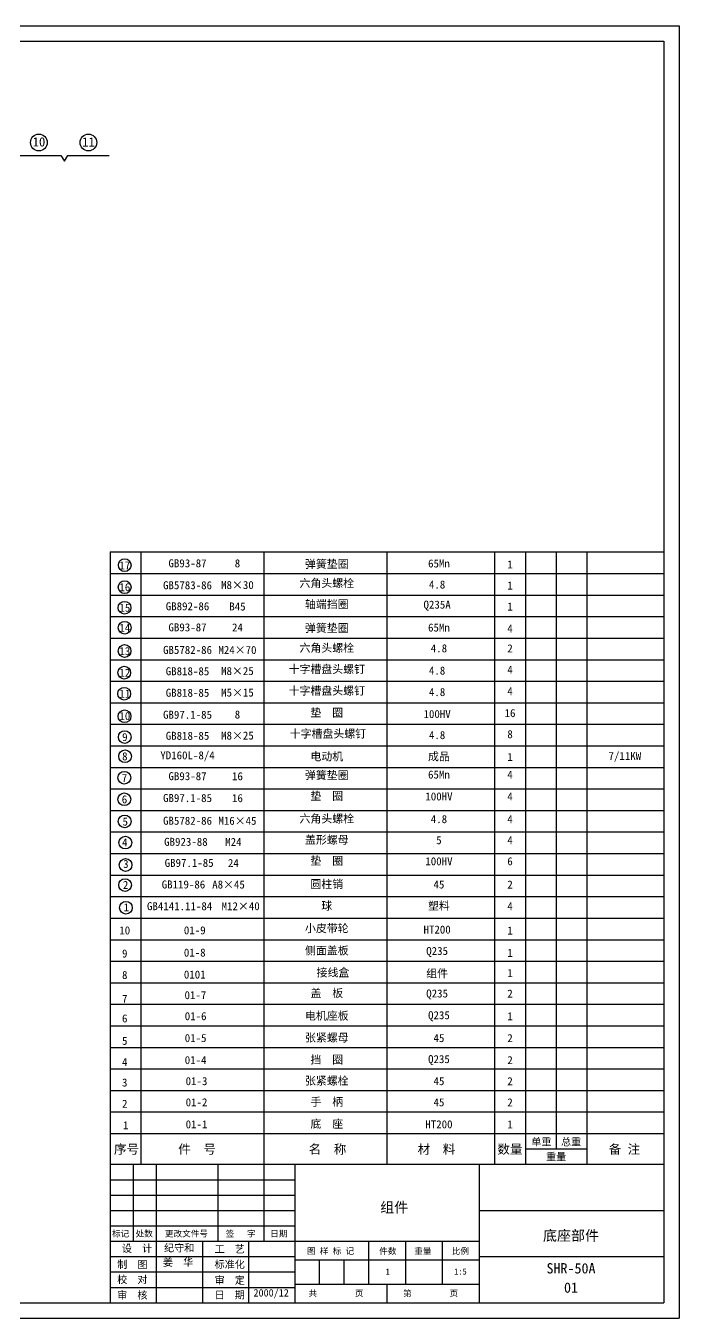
# Model space of a CAD drawing. Extents: x -1681 to 1289, y -1737 to 363.
# Drawn here: x 227 to 1289, y -1737 to 363 of the extents above; entities that cross this region are included whole.
import ezdxf

# ---------------------------------------------------------------- set-up
doc = ezdxf.new("R2010")
doc.units = 0
doc.header["$MEASUREMENT"] = 0
doc.layers.get('0').update_dxf_attribs({"linetype": 'CONTINUOUS'})
doc.styles.get("Standard").update_dxf_attribs({"font": 'txt.shx', "height": 8.8})

msp = doc.modelspace()

# ---------------------------------------------------------------- linework, layer by layer
at = {"color": 2}
for p, q in [((-1680.68508, 363.02885), (1289.31492, 363.02885)), ((1289.31492, 363.02885), (1289.31492, -1736.97115)), ((-1680.68508, -1736.97115), (1289.31492, -1736.97115))]:
    msp.add_line(p, q, dxfattribs=at)
at = {"color": 3}
for p, q in [((-1555.68508, 338.02885), (1264.31492, 338.02885)), ((1264.31492, 338.02885), (1264.31492, -1711.97115)), ((364.31492, -491.97115), (364.31492, -1711.97115)), ((364.31492, -491.97115), (1264.31492, -491.97115)), ((414.31492, -491.97115), (414.31492, -1486.97115)), ((614.31492, -491.97115), (614.31492, -1486.97115)), ((814.31492, -491.97115), (814.31492, -1486.97115)), ((989.31492, -491.97115), (989.31492, -1486.97115)), ((1039.31492, -491.97115), (1039.31492, -1486.97115)), ((1089.31492, -491.97115), (1089.31492, -1461.97115)), ((1139.31492, -491.97115), (1139.31492, -1486.97115)), ((364.31492, -526.97115), (1264.31492, -526.97115)), ((364.31492, -561.97115), (1264.31492, -561.97115)), ((364.31492, -596.97115), (1264.31492, -596.97115)), ((364.31492, -631.97115), (1264.31492, -631.97115)), ((364.31492, -666.97115), (1264.31492, -666.97115)), ((364.31492, -701.97115), (1264.31492, -701.97115)), ((364.31492, -736.97115), (1264.31492, -736.97115)), ((364.31492, -771.97115), (1264.31492, -771.97115)), ((364.31492, -806.97115), (1264.31492, -806.97115)), ((364.31492, -841.97115), (1264.31492, -841.97115)), ((364.31492, -876.97115), (1264.31492, -876.97115)), ((364.31492, -911.97115), (1264.31492, -911.97115)), ((364.31492, -946.97115), (1264.31492, -946.97115)), ((364.31492, -981.97115), (1264.31492, -981.97115)), ((364.31492, -1016.97115), (1264.31492, -1016.97115)), ((364.31492, -1051.97115), (1264.31492, -1051.97115)), ((364.31492, -1086.97115), (1264.31492, -1086.97115)), ((364.31492, -1121.97115), (1264.31492, -1121.97115)), ((364.31492, -1156.97115), (1264.31492, -1156.97115)), ((364.31492, -1191.97115), (1264.31492, -1191.97115)), ((364.31492, -1226.97115), (1264.31492, -1226.97115)), ((364.31492, -1261.97115), (1264.31492, -1261.97115)), ((364.31492, -1296.97115), (1264.31492, -1296.97115)), ((364.31492, -1331.97115), (1264.31492, -1331.97115)), ((364.31492, -1366.97115), (1264.31492, -1366.97115)), ((364.31492, -1401.97115), (1264.31492, -1401.97115)), ((364.31492, -1436.97115), (1264.31492, -1436.97115)), ((1039.31492, -1461.97115), (1139.31492, -1461.97115)), ((364.31492, -1486.97115), (1264.31492, -1486.97115)), ((401.81492, -1486.97115), (401.81492, -1611.97115)), ((439.31492, -1486.97115), (439.31492, -1611.97115)), ((539.31492, -1486.97115), (539.31492, -1611.97115)), ((614.31492, -1486.97115), (614.31492, -1611.97115)), ((664.31492, -1486.97115), (664.31492, -1711.97115)), ((964.31492, -1486.97115), (964.31492, -1711.97115)), ((364.31492, -1511.97115), (664.31492, -1511.97115)), ((364.31492, -1536.97115), (664.31492, -1536.97115)), ((364.31492, -1561.97115), (664.31492, -1561.97115)), ((964.31492, -1561.97115), (1264.31492, -1561.97115)), ((364.31492, -1586.97115), (664.31492, -1586.97115)), ((364.31492, -1611.97115), (664.31492, -1611.97115)), ((439.31492, -1611.97115), (439.31492, -1711.97115)), ((514.31492, -1611.97115), (514.31492, -1711.97115)), ((589.31492, -1611.97115), (589.31492, -1711.97115)), ((664.31492, -1611.97115), (964.31492, -1611.97115)), ((784.31492, -1611.97115), (784.31492, -1681.97115)), ((844.31492, -1611.97115), (844.31492, -1681.97115)), ((904.31492, -1611.97115), (904.31492, -1681.97115)), ((364.31492, -1636.97115), (664.31492, -1636.97115)), ((964.31492, -1636.97115), (1264.31492, -1636.97115)), ((664.31492, -1641.97115), (964.31492, -1641.97115)), ((704.31492, -1641.97115), (704.31492, -1681.97115)), ((744.31492, -1641.97115), (744.31492, -1681.97115)), ((364.31492, -1661.97115), (664.31492, -1661.97115)), ((364.31492, -1686.97115), (664.31492, -1686.97115)), ((664.31492, -1681.97115), (964.31492, -1681.97115)), ((814.31492, -1681.97115), (814.31492, -1711.97115)), ((-1555.68508, -1711.97115), (1264.31492, -1711.97115))]:
    msp.add_line(p, q, dxfattribs=at)
for p, q in [((217.13049, 152.15902), (284.13518, 152.15902)), ((284.13518, 152.15902), (290.03218, 143.31868)), ((290.03218, 143.31868), (295.66112, 152.15902)), ((295.66112, 152.15902), (362.66582, 152.15902))]:
    msp.add_line(p, q)
for centre, radius in [((248.46685, 173.47288), 13.57774), ((328.97932, 173.47288), 13.57774), ((388.02562, -513.33289), 10.34717), ((387.91331, -549.11746), 10.34717), ((387.68273, -582.55341), 10.34717), ((387.96947, -615.03598), 10.34717), ((387.73889, -652.8826), 10.34717), ((387.33985, -688.09405), 10.34717), ((387.16543, -722.35137), 10.34717), ((387.68274, -758.82131), 10.34717), ((388.02562, -792.73829), 10.34717), ((388.59908, -823.94734), 10.34717), ((387.396, -858.8161), 10.34717), ((387.396, -893.68486), 10.34717), ((387.96172, -929.75599), 10.34717), ((389.06022, -964.10775), 10.34717), ((389.44972, -1000.56356), 10.34717), ((388.59908, -1033.1896), 10.34717), ((389.94544, -1070.06488), 10.34717)]:
    msp.add_circle(centre, radius)

# ---------------------------------------------------------------- texts
at = {"color": 2, "linetype": 'ByBlock', "attachment_point": 5}
for s, insert, char_height in [('\\f仿宋_GB2312|b0|i0|c134|p49;10', (248.70764, 174.37371), 15), ('\\f仿宋_GB2312|b0|i0|c134|p49;11', (329.22012, 174.37371), 15), ('\\f仿宋_GB2312|b0|i0|c134|p49;GB93-87', (490.1261, -510.40639), 13), ('\\f仿宋_GB2312|b0|i0|c134|p49;弹簧垫圈', (716.53054, -512.23465), 13), ('\\f仿宋_GB2312|b0|i0|c134|p49;17', (388.24275, -513.70804), 13), ('\\f仿宋_GB2312|b0|i0|c134|p49;8', (571.27845, -510.48593), 13), ('\\f仿宋_GB2312|b0|i0|c134|p49;65Mn', (898.83158, -510.74725), 13), ('\\f仿宋_GB2312|b0|i0|c134|p49;1', (1014.39741, -512.23465), 13), ('\\f仿宋_GB2312|b0|i0|c134|p49;16', (388.24275, -549.22808), 13), ('\\f仿宋_GB2312|b0|i0|c134|p49;GB5783-86', (490.1261, -546.07295), 13), ('\\f仿宋_GB2312|b0|i0|c134|p49;M8×30', (571.27845, -545.73414), 13), ('\\f仿宋_GB2312|b0|i0|c134|p49;六角头螺栓', (716.53054, -543.43901), 13), ('{\\f仿宋_GB2312|b0|i0|c134|p49;4.8}', (895.85505, -544.92641), 13), ('\\f仿宋_GB2312|b0|i0|c134|p49;1', (1014.39741, -546.41381), 13), ('\\f仿宋_GB2312|b0|i0|c134|p49;15', (388.24275, -582.63051), 13), ('\\f仿宋_GB2312|b0|i0|c134|p49;GB892-86', (490.1261, -580.28308), 13), ('\\f仿宋_GB2312|b0|i0|c134|p49;B45', (571.27845, -580.62704), 13), ('\\f仿宋_GB2312|b0|i0|c134|p49;轴端挡圈', (716.53054, -577.64914), 13), ('\\f仿宋_GB2312|b0|i0|c134|p49;Q235A', (895.85505, -579.13654), 13), ('\\f仿宋_GB2312|b0|i0|c134|p49;1', (1014.39741, -580.62394), 13), ('\\f仿宋_GB2312|b0|i0|c134|p49;GB93-87', (490.1261, -614.48681), 13), ('\\f仿宋_GB2312|b0|i0|c134|p49;24', (571.27845, -614.56634), 13), ('\\f仿宋_GB2312|b0|i0|c134|p49;弹簧垫圈', (716.53054, -616.31507), 13), ('\\f仿宋_GB2312|b0|i0|c134|p49;65Mn', (898.83158, -614.82767), 13), ('\\f仿宋_GB2312|b0|i0|c134|p49;14', (388.24275, -615.18783), 13), ('\\f仿宋_GB2312|b0|i0|c134|p49;4', (1014.39741, -616.31507), 13), ('\\f仿宋_GB2312|b0|i0|c134|p49;13', (388.24275, -653.14513), 13), ('\\f仿宋_GB2312|b0|i0|c134|p49;GB5782-86', (490.1261, -651.22242), 13), ('\\f仿宋_GB2312|b0|i0|c134|p49;M24×70', (571.27845, -651.30196), 13), ('\\f仿宋_GB2312|b0|i0|c134|p49;六角头螺栓', (716.53054, -648.58849), 13), ('{\\f仿宋_GB2312|b0|i0|c134|p49;4.8}', (898.83158, -648.58849), 13), ('\\f仿宋_GB2312|b0|i0|c134|p49;2', (1014.39741, -648.58849), 13), ('\\f仿宋_GB2312|b0|i0|c134|p49;12', (388.24275, -688.06585), 13), ('\\f仿宋_GB2312|b0|i0|c134|p49;GB818-85', (490.1261, -685.85089), 13), ('\\f仿宋_GB2312|b0|i0|c134|p49;M8×25', (571.27845, -685.5121), 13), ('\\f仿宋_GB2312|b0|i0|c134|p49;十字槽盘头螺钉', (716.53054, -683.21696), 13), ('{\\f仿宋_GB2312|b0|i0|c134|p49;4.8}', (895.85505, -684.70435), 13), ('\\f仿宋_GB2312|b0|i0|c134|p49;4', (1014.39741, -683.21696), 13), ('\\f仿宋_GB2312|b0|i0|c134|p49;M5×15', (571.27845, -720.48178), 13), ('\\f仿宋_GB2312|b0|i0|c134|p49;十字槽盘头螺钉', (716.53054, -718.18664), 13), ('{\\f仿宋_GB2312|b0|i0|c134|p49;4.8}', (895.85505, -719.67404), 13), ('\\f仿宋_GB2312|b0|i0|c134|p49;4', (1014.39741, -718.18664), 13), ('\\f仿宋_GB2312|b0|i0|c134|p49;11', (388.24275, -722.19248), 13), ('\\f仿宋_GB2312|b0|i0|c134|p49;GB818-85', (490.1261, -720.82057), 13), ('\\f仿宋_GB2312|b0|i0|c134|p49;10', (388.24275, -758.63149), 13), ('\\f仿宋_GB2312|b0|i0|c134|p49;GB97.1-85', (490.1261, -756.5181), 13), ('\\f仿宋_GB2312|b0|i0|c134|p49;8', (571.27845, -756.17932), 13), ('\\f仿宋_GB2312|b0|i0|c134|p49;垫  圈', (716.53054, -753.88417), 13), ('{\\f仿宋_GB2312|b0|i0|c134|p49;100HV}', (895.85505, -755.37157), 13), ('\\f仿宋_GB2312|b0|i0|c134|p49;16', (1014.39741, -753.88417), 13), ('\\f仿宋_GB2312|b0|i0|c134|p49;9', (388.24275, -792.78307), 13), ('\\f仿宋_GB2312|b0|i0|c134|p49;GB818-85', (490.1261, -790.72825), 13), ('\\f仿宋_GB2312|b0|i0|c134|p49;M8×25', (571.27845, -790.38946), 13), ('\\f仿宋_GB2312|b0|i0|c134|p49;十字槽盘头螺钉', (718.3767, -788.09431), 13), ('{\\f仿宋_GB2312|b0|i0|c134|p49;4.8}', (895.85505, -789.58171), 13), ('\\f仿宋_GB2312|b0|i0|c134|p49;8', (1014.39741, -788.09431), 13), ('\\f仿宋_GB2312|b0|i0|c134|p49;8', (388.24275, -824.09603), 13), ('\\f仿宋_GB2312|b0|i0|c134|p49;YD160L-8/4', (490.1261, -823.95255), 13), ('\\f仿宋_GB2312|b0|i0|c134|p49;电动机', (716.53054, -825.00884), 13), ('\\f仿宋_GB2312|b0|i0|c134|p49;成品', (898.83158, -825.00884), 13), ('\\f仿宋_GB2312|b0|i0|c134|p49;1', (1014.39741, -825.00884), 13), ('\\f仿宋_GB2312|b0|i0|c134|p49;7/11KW', (1201.00718, -825.00884), 13), ('\\f仿宋_GB2312|b0|i0|c134|p49;7', (387.66929, -859.30331), 13), ('\\f仿宋_GB2312|b0|i0|c134|p49;GB93-87', (490.1261, -856.34857), 13), ('\\f仿宋_GB2312|b0|i0|c134|p49;16', (571.27845, -856.4281), 13), ('\\f仿宋_GB2312|b0|i0|c134|p49;弹簧垫圈', (716.53054, -855.50988), 13), ('\\f仿宋_GB2312|b0|i0|c134|p49;65Mn', (898.83158, -853.71464), 13), ('\\f仿宋_GB2312|b0|i0|c134|p49;4', (1014.39741, -853.71464), 13), ('\\f仿宋_GB2312|b0|i0|c134|p49;垫  圈', (716.53054, -889.27273), 13), ('\\f仿宋_GB2312|b0|i0|c134|p49;6', (387.66929, -893.93747), 13), ('\\f仿宋_GB2312|b0|i0|c134|p49;GB97.1-85', (490.1261, -891.90666), 13), ('\\f仿宋_GB2312|b0|i0|c134|p49;16', (571.27845, -891.9862), 13), ('{\\f仿宋_GB2312|b0|i0|c134|p49;100HV}', (898.83158, -889.27273), 13), ('\\f仿宋_GB2312|b0|i0|c134|p49;4', (1014.39741, -889.27273), 13), ('\\f仿宋_GB2312|b0|i0|c134|p49;5', (388.88011, -930.13217), 13), ('\\f仿宋_GB2312|b0|i0|c134|p49;GB5782-86', (490.1261, -928.78172), 13), ('\\f仿宋_GB2312|b0|i0|c134|p49;M16×45', (571.27845, -928.86126), 13), ('\\f仿宋_GB2312|b0|i0|c134|p49;六角头螺栓', (716.53054, -926.14779), 13), ('{\\f仿宋_GB2312|b0|i0|c134|p49;4.8}', (898.83158, -926.14779), 13), ('\\f仿宋_GB2312|b0|i0|c134|p49;4', (1014.39741, -926.14779), 13), ('\\f仿宋_GB2312|b0|i0|c134|p49;4', (388.24275, -963.7789), 13), ('\\f仿宋_GB2312|b0|i0|c134|p49;GB923-88', (487.49064, -963.02285), 13), ('\\f仿宋_GB2312|b0|i0|c134|p49;M24', (564.68979, -963.10238), 13), ('\\f仿宋_GB2312|b0|i0|c134|p49;盖形螺母', (716.53054, -960.38891), 13), ('{\\f仿宋_GB2312|b0|i0|c134|p49;5}', (898.83158, -960.38891), 13), ('\\f仿宋_GB2312|b0|i0|c134|p49;4', (1014.39741, -960.38891), 13), ('\\f仿宋_GB2312|b0|i0|c134|p49;垫  圈', (716.53054, -994.63004), 13), ('\\f仿宋_GB2312|b0|i0|c134|p49;3', (389.83532, -998.98618), 13), ('\\f仿宋_GB2312|b0|i0|c134|p49;GB97.1-85', (492.76157, -997.26397), 13), ('\\f仿宋_GB2312|b0|i0|c134|p49;24', (564.68979, -997.34351), 13), ('{\\f仿宋_GB2312|b0|i0|c134|p49;100HV}', (898.83158, -994.63004), 13), ('\\f仿宋_GB2312|b0|i0|c134|p49;6', (1014.39741, -994.63004), 13), ('\\f仿宋_GB2312|b0|i0|c134|p49;2', (389.51747, -1032.96341), 13), ('\\f仿宋_GB2312|b0|i0|c134|p49;GB119-86', (483.53745, -1032.32424), 13), ('\\f仿宋_GB2312|b0|i0|c134|p49;A8×45', (556.7834, -1032.40379), 13), ('\\f仿宋_GB2312|b0|i0|c134|p49;圆柱销', (716.53054, -1032.32424), 13), ('\\f仿宋_GB2312|b0|i0|c134|p49;45', (898.83158, -1032.32424), 13), ('\\f仿宋_GB2312|b0|i0|c134|p49;2', (1014.39741, -1032.32424), 13), ('\\f仿宋_GB2312|b0|i0|c134|p49;1', (390.79218, -1069.325), 13), ('\\f仿宋_GB2312|b0|i0|c134|p49;GB4141.11-84', (477.26043, -1067.62535), 13), ('\\f仿宋_GB2312|b0|i0|c134|p49;M12×40', (576.54939, -1067.62535), 13), ('\\f仿宋_GB2312|b0|i0|c134|p49;球', (716.53054, -1067.62535), 13), ('\\f仿宋_GB2312|b0|i0|c134|p49;塑料', (898.83158, -1067.62535), 13), ('\\f仿宋_GB2312|b0|i0|c134|p49;4', (1014.39741, -1067.62535), 13), ('\\f仿宋_GB2312|b0|i0|c134|p49;10', (388.06025, -1106.95941), 13), ('\\f仿宋_GB2312|b0|i0|c134|p49;01-9', (501.85698, -1106.80688), 13), ('\\f仿宋_GB2312|b0|i0|c134|p49;小皮带轮', (716.53054, -1104.17295), 13), ('\\f仿宋_GB2312|b0|i0|c134|p49;HT200', (895.85505, -1105.66035), 13), ('\\f仿宋_GB2312|b0|i0|c134|p49;1', (1014.39741, -1107.14774), 13), ('\\f仿宋_GB2312|b0|i0|c134|p49;侧面盖板', (716.53054, -1140.41139), 13), ('\\f仿宋_GB2312|b0|i0|c134|p49;Q235', (895.85505, -1141.89879), 13), ('\\f仿宋_GB2312|b0|i0|c134|p49;9', (388.06025, -1144.52188), 13), ('\\f仿宋_GB2312|b0|i0|c134|p49;01-8', (501.85698, -1143.04533), 13), ('\\f仿宋_GB2312|b0|i0|c134|p49;1', (1014.39741, -1143.38619), 13), ('\\f仿宋_GB2312|b0|i0|c134|p49;8', (388.06025, -1179.44259), 13), ('\\f仿宋_GB2312|b0|i0|c134|p49;0101', (501.85698, -1178.74286), 13), ('\\f仿宋_GB2312|b0|i0|c134|p49;接线盒 ', (726.61761, -1176.10892), 13), ('\\f仿宋_GB2312|b0|i0|c134|p49;组件', (895.85505, -1177.59632), 13), ('\\f仿宋_GB2312|b0|i0|c134|p49;1', (1014.39741, -1176.10892), 13), ('\\f仿宋_GB2312|b0|i0|c134|p49;7', (388.06025, -1218.02816), 13), ('\\f仿宋_GB2312|b0|i0|c134|p49;01-7', (502.97639, -1212.18775), 13), ('\\f仿宋_GB2312|b0|i0|c134|p49;盖  板', (716.53054, -1209.55382), 13), ('\\f仿宋_GB2312|b0|i0|c134|p49;Q235', (895.85505, -1211.04121), 13), ('\\f仿宋_GB2312|b0|i0|c134|p49;2', (1014.39741, -1209.55382), 13), ('\\f仿宋_GB2312|b0|i0|c134|p49;电机座板', (716.53054, -1246.34954), 13), ('\\f仿宋_GB2312|b0|i0|c134|p49;Q235', (898.83158, -1246.34954), 13), ('\\f仿宋_GB2312|b0|i0|c134|p49;6', (388.06025, -1250.02148), 13), ('\\f仿宋_GB2312|b0|i0|c134|p49;01-6', (503.30342, -1246.34954), 13), ('\\f仿宋_GB2312|b0|i0|c134|p49;1', (1014.39741, -1246.34954), 13), ('\\f仿宋_GB2312|b0|i0|c134|p49;5', (388.06025, -1286.46049), 13), ('\\f仿宋_GB2312|b0|i0|c134|p49;01-5', (503.30342, -1281.90762), 13), ('\\f仿宋_GB2312|b0|i0|c134|p49;张紧螺母', (716.53054, -1281.90762), 13), ('\\f仿宋_GB2312|b0|i0|c134|p49;45', (898.83158, -1281.90762), 13), ('\\f仿宋_GB2312|b0|i0|c134|p49;2', (1014.39741, -1281.90762), 13), ('\\f仿宋_GB2312|b0|i0|c134|p49;4', (388.06025, -1320.75839), 13), ('\\f仿宋_GB2312|b0|i0|c134|p49;01-4', (503.30343, -1317.68159), 13), ('\\f仿宋_GB2312|b0|i0|c134|p49;挡  圈', (716.53054, -1317.68159), 13), ('\\f仿宋_GB2312|b0|i0|c134|p49;Q235', (898.83158, -1317.68159), 13), ('\\f仿宋_GB2312|b0|i0|c134|p49;2', (1014.39741, -1317.68159), 13), ('\\f仿宋_GB2312|b0|i0|c134|p49;张紧螺栓', (716.53054, -1351.92271), 13), ('\\f仿宋_GB2312|b0|i0|c134|p49;3', (388.06025, -1354.16081), 13), ('\\f仿宋_GB2312|b0|i0|c134|p49;01-3', (504.76979, -1351.92271), 13), ('\\f仿宋_GB2312|b0|i0|c134|p49;45', (898.83158, -1351.92271), 13), ('\\f仿宋_GB2312|b0|i0|c134|p49;2', (1014.39741, -1351.92271), 13), ('\\f仿宋_GB2312|b0|i0|c134|p49;2', (388.06025, -1388.55928), 13), ('\\f仿宋_GB2312|b0|i0|c134|p49;01-2', (504.76979, -1386.27896), 13), ('\\f仿宋_GB2312|b0|i0|c134|p49;手  柄', (716.53054, -1386.27896), 13), ('\\f仿宋_GB2312|b0|i0|c134|p49;45', (898.83158, -1386.27896), 13), ('\\f仿宋_GB2312|b0|i0|c134|p49;2', (1014.39741, -1386.27896), 13), ('\\f仿宋_GB2312|b0|i0|c134|p49;1', (389.52661, -1423.53278), 13), ('\\f仿宋_GB2312|b0|i0|c134|p49;01-1', (504.76979, -1422.06727), 13), ('\\f仿宋_GB2312|b0|i0|c134|p49;底  座', (716.53054, -1422.06727), 13), ('\\f仿宋_GB2312|b0|i0|c134|p49;HT200', (898.83158, -1422.06727), 13), ('\\f仿宋_GB2312|b0|i0|c134|p49;1', (1014.39741, -1422.06727), 13), ('\\f仿宋_GB2312|b0|i0|c134|p49;单重', (1065.32079, -1451.0754), 12), ('\\f仿宋_GB2312|b0|i0|c134|p49;总重', (1113.66295, -1451.0754), 12), ('\\f仿宋_GB2312|b0|i0|c134|p49;序号', (390.99297, -1463.22802), 15), ('\\f仿宋_GB2312|b0|i0|c134|p49;件  号', (505.7062, -1463.22802), 15), ('\\f仿宋_GB2312|b0|i0|c134|p49;名  称', (717.64284, -1463.22802), 15), ('\\f仿宋_GB2312|b0|i0|c134|p49;材  料', (894.80111, -1463.22802), 15), ('\\f仿宋_GB2312|b0|i0|c134|p49;数量', (1014.16489, -1463.22802), 15), ('\\f仿宋_GB2312|b0|i0|c134|p49;重量', (1089.34358, -1475.08423), 12), ('\\f仿宋_GB2312|b0|i0|c134|p49;备 注', (1200.41888, -1463.22802), 15), ('\\f仿宋_GB2312|b0|i0|c134|p49; 组件', (820.49206, -1557.74138), 16.72), ('\\f仿宋_GB2312|b0|i0|c134|p49;标记', (381.48047, -1600.24279), 10.032), ('\\f仿宋_GB2312|b0|i0|c134|p49;处数', (419.70064, -1600.24279), 10.032), ('\\f仿宋_GB2312|b0|i0|c134|p49;更改文件号', (488.36737, -1600.24279), 10.032), ('\\f仿宋_GB2312|b0|i0|c134|p49;签   字', (576.4681, -1600.24279), 10.032), ('\\f仿宋_GB2312|b0|i0|c134|p49;日期', (638.65683, -1600.24279), 10.032), ('\\f仿宋_GB2312|b0|i0|c134|p49;底座部件', (1113.5027, -1603.75913), 16.72), ('\\f仿宋_GB2312|b0|i0|c134|p49;设  计 ', (408.04493, -1624.35289), 12.0384), ('\\f仿宋_GB2312|b0|i0|c134|p49;纪守和', (476.51966, -1623.45265), 12.0384), ('\\f仿宋_GB2312|b0|i0|c134|p49;工  艺 ', (558.70386, -1625.20341), 12.0384), ('\\f仿宋_GB2312|b0|i0|c134|p49;图 样 标 记', (722.69141, -1628.48954), 10.032), ('\\f仿宋_GB2312|b0|i0|c134|p49;件数', (815.76403, -1628.62245), 10.032), ('\\f仿宋_GB2312|b0|i0|c134|p49;重量', (872.61083, -1628.62245), 10.032), ('\\f仿宋_GB2312|b0|i0|c134|p49;比例', (933.76341, -1628.62245), 10.032), ('\\f仿宋_GB2312|b0|i0|c134|p49;制  图', (400.40091, -1650.35518), 12.0384), ('\\f仿宋_GB2312|b0|i0|c134|p49;姜  华', (474.71769, -1646.85885), 12.0384), ('\\f仿宋_GB2312|b0|i0|c134|p49;标准化 ', (558.70386, -1650.22604), 12.0384), ('\\f仿宋_GB2312|b0|i0|c134|p49;1', (815.58191, -1661.23795), 10.032), ('\\f仿宋_GB2312|b0|i0|c134|p49;1:5', (933.76341, -1661.23795), 10.032), ('\\f仿宋_GB2312|b0|i0|c134|p49;SHR-50A', (1113.5027, -1656.08758), 16.72), ('\\f仿宋_GB2312|b0|i0|c134|p49;校  对', (400.40091, -1674.92913), 12.0384), ('\\f仿宋_GB2312|b0|i0|c134|p49;审  定 ', (558.70386, -1676.1282), 12.0384), ('\\f仿宋_GB2312|b0|i0|c134|p49;01', (1113.5027, -1687.48465), 16.72), ('\\f仿宋_GB2312|b0|i0|c134|p49;审  核', (400.40091, -1700.1761), 12.0384), ('\\f仿宋_GB2312|b0|i0|c134|p49;日  期 ', (558.70386, -1699.90085), 12.0384), ('\\f仿宋_GB2312|b0|i0|c134|p49;2000/12', (626.08287, -1697.2722), 12.0384), ('\\f仿宋_GB2312|b0|i0|c134|p49;共         页', (731.51756, -1697.16057), 10.032), ('\\f仿宋_GB2312|b0|i0|c134|p49;第         页', (885.34464, -1697.16057), 10.032)]:
    msp.add_mtext(s, dxfattribs=dict(at, insert=insert, char_height=char_height))

doc.saveas('drawing.dxf')
